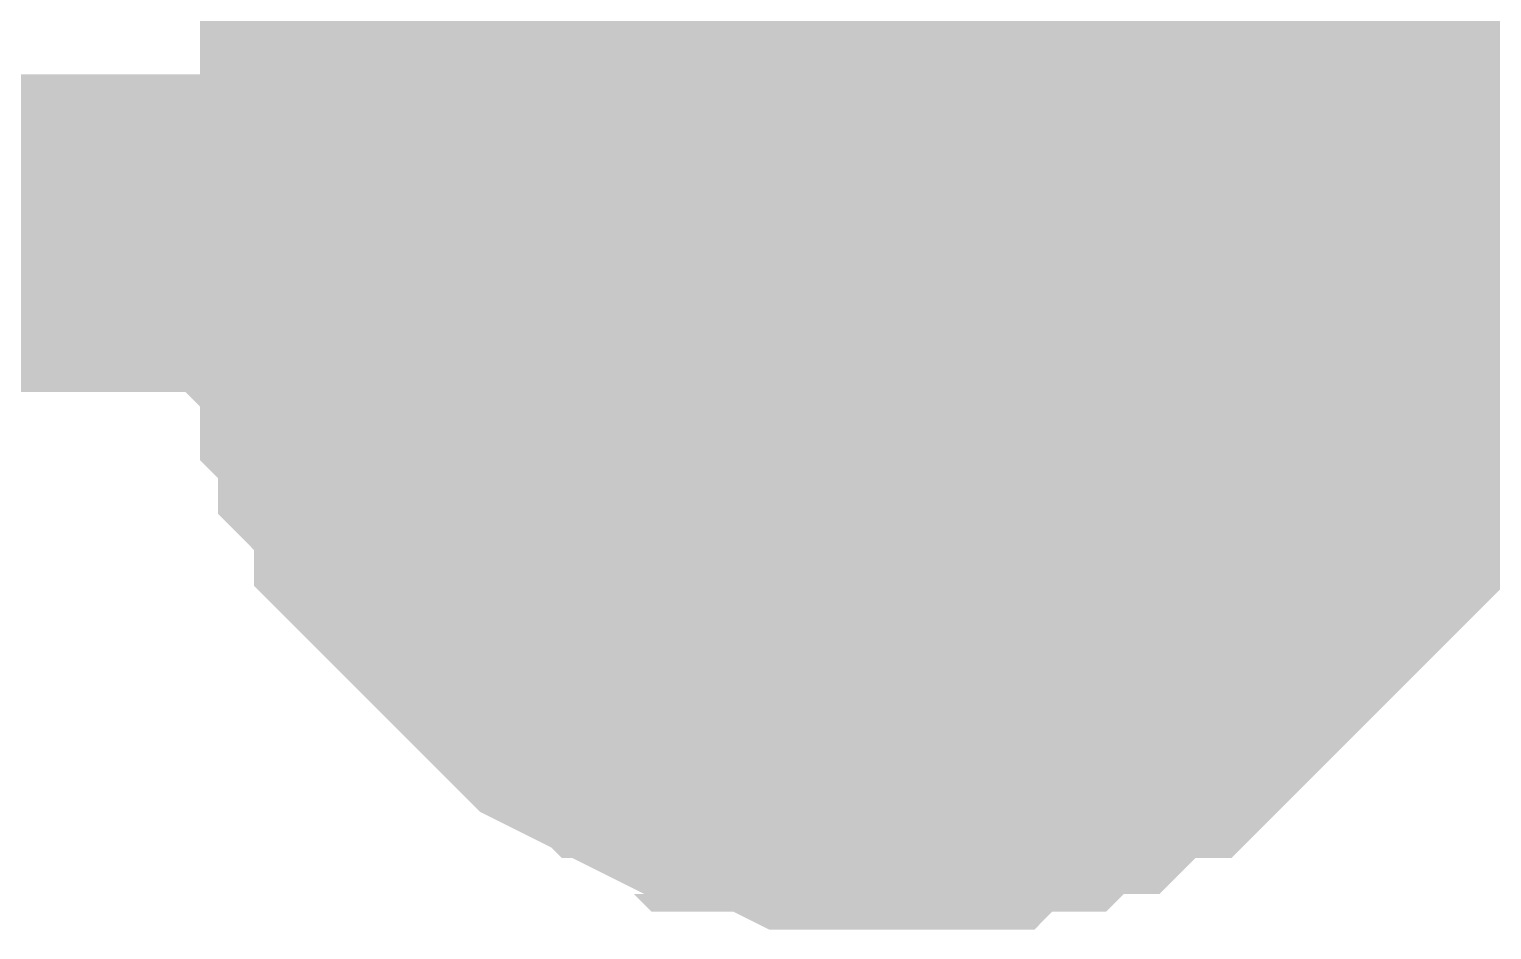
# Model space of a CAD drawing. Header units: inches. Extents: x 0 to 9.5, y -0.01 to 7.51.
# Drawn here: x 7.2678 to 7.3222, y 5.8741 to 5.9076 of the extents above; entities that cross this region are included whole.
import ezdxf

# ---------------------------------------------------------------- set-up
doc = ezdxf.new("R2010")
doc.units = ezdxf.units.IN
doc.header["$MEASUREMENT"] = 0
doc.layers.add('Sheet', color=255, linetype='Continuous')

msp = doc.modelspace()

# ---------------------------------------------------------------- linework, layer by layer
at = {"layer": 'Sheet'}
for points in [[(5.699867, 5.899991, 0.0118, 0.0118, 0), (7.299397, 5.899991, 0.0118, 0.0118, 0), (7.299397, 6.199618, 0.0118, 0.0118, 0), (7.299397, 6.299494, 0.0118, 0.0118, 0), (7.099706, 6.299494, 0.0118, 0.0118, 0)], [(8.299187, 5.999867, 0.0118, 0.0118, 0), (8.299187, 5.899991, 0.0118, 0.0118, 0), (7.899138, 5.899991, 0.0118, 0.0118, 0), (7.299397, 5.899991, 0.0118, 0.0118, 0)], [(7.279428, 5.899991, 0.0118, 0.0118, 0), (7.279428, 5.900657, 0.0118, 0.0118, 0), (7.279428, 5.901989, 0.0118, 0.0118, 0), (7.279428, 5.902654, 0.0118, 0.0118, 0), (7.280094, 5.903986, 0.0118, 0.0118, 0), (7.280094, 5.904652, 0.0118, 0.0118, 0), (7.280094, 5.905984, 0.0118, 0.0118, 0), (7.28076, 5.90665, 0.0118, 0.0118, 0), (7.28076, 5.907315, 0.0118, 0.0118, 0), (7.281425, 5.908647, 0.0118, 0.0118, 0), (7.282091, 5.909313, 0.0118, 0.0118, 0), (7.282091, 5.909979, 0.0118, 0.0118, 0), (7.282756, 5.91131, 0.0118, 0.0118, 0), (7.283422, 5.911976, 0.0118, 0.0118, 0), (7.284088, 5.912642, 0.0118, 0.0118, 0), (7.284753, 5.913308, 0.0118, 0.0118, 0), (7.285419, 5.913974, 0.0118, 0.0118, 0)], [(7.279428, 5.899991, 0.0118, 0.0118, 0), (7.279428, 5.900657, 0.0118, 0.0118, 0), (7.279428, 5.901989, 0.0118, 0.0118, 0), (7.279428, 5.902654, 0.0118, 0.0118, 0), (7.280094, 5.903986, 0.0118, 0.0118, 0), (7.280094, 5.904652, 0.0118, 0.0118, 0), (7.280094, 5.905984, 0.0118, 0.0118, 0), (7.28076, 5.90665, 0.0118, 0.0118, 0), (7.28076, 5.907315, 0.0118, 0.0118, 0), (7.281425, 5.908647, 0.0118, 0.0118, 0), (7.282091, 5.909313, 0.0118, 0.0118, 0), (7.282091, 5.909979, 0.0118, 0.0118, 0), (7.282756, 5.91131, 0.0118, 0.0118, 0), (7.283422, 5.911976, 0.0118, 0.0118, 0), (7.284088, 5.912642, 0.0118, 0.0118, 0), (7.284753, 5.913308, 0.0118, 0.0118, 0), (7.285419, 5.913974, 0.0118, 0.0118, 0)], [(7.279428, 5.899991, 0.0118, 0.0118, 0), (7.279428, 5.900657, 0.0118, 0.0118, 0), (7.279428, 5.901989, 0.0118, 0.0118, 0), (7.279428, 5.902654, 0.0118, 0.0118, 0), (7.280094, 5.903986, 0.0118, 0.0118, 0), (7.280094, 5.904652, 0.0118, 0.0118, 0), (7.280094, 5.905984, 0.0118, 0.0118, 0), (7.28076, 5.90665, 0.0118, 0.0118, 0), (7.28076, 5.907315, 0.0118, 0.0118, 0), (7.281425, 5.908647, 0.0118, 0.0118, 0), (7.282091, 5.909313, 0.0118, 0.0118, 0), (7.282091, 5.909979, 0.0118, 0.0118, 0), (7.282756, 5.91131, 0.0118, 0.0118, 0), (7.283422, 5.911976, 0.0118, 0.0118, 0), (7.284088, 5.912642, 0.0118, 0.0118, 0), (7.284753, 5.913308, 0.0118, 0.0118, 0), (7.285419, 5.913974, 0.0118, 0.0118, 0)], [(7.279428, 5.899991, 0.0118, 0.0118, 0), (7.279428, 5.900657, 0.0118, 0.0118, 0), (7.279428, 5.901989, 0.0118, 0.0118, 0), (7.279428, 5.902654, 0.0118, 0.0118, 0), (7.280094, 5.903986, 0.0118, 0.0118, 0), (7.280094, 5.904652, 0.0118, 0.0118, 0), (7.280094, 5.905984, 0.0118, 0.0118, 0), (7.28076, 5.90665, 0.0118, 0.0118, 0), (7.28076, 5.907315, 0.0118, 0.0118, 0), (7.281425, 5.908647, 0.0118, 0.0118, 0), (7.282091, 5.909313, 0.0118, 0.0118, 0), (7.282091, 5.909979, 0.0118, 0.0118, 0), (7.282756, 5.91131, 0.0118, 0.0118, 0), (7.283422, 5.911976, 0.0118, 0.0118, 0), (7.284088, 5.912642, 0.0118, 0.0118, 0), (7.284753, 5.913308, 0.0118, 0.0118, 0), (7.285419, 5.913974, 0.0118, 0.0118, 0)], [(7.313376, 5.913974, 0.0118, 0.0118, 0), (7.314041, 5.913308, 0.0118, 0.0118, 0), (7.314707, 5.912642, 0.0118, 0.0118, 0), (7.315373, 5.911976, 0.0118, 0.0118, 0), (7.316038, 5.91131, 0.0118, 0.0118, 0), (7.316704, 5.909979, 0.0118, 0.0118, 0), (7.316704, 5.909313, 0.0118, 0.0118, 0), (7.31737, 5.908647, 0.0118, 0.0118, 0), (7.318035, 5.907315, 0.0118, 0.0118, 0), (7.318035, 5.90665, 0.0118, 0.0118, 0), (7.318701, 5.905984, 0.0118, 0.0118, 0), (7.318701, 5.904652, 0.0118, 0.0118, 0), (7.318701, 5.903986, 0.0118, 0.0118, 0), (7.319367, 5.902654, 0.0118, 0.0118, 0), (7.319367, 5.901989, 0.0118, 0.0118, 0), (7.319367, 5.900657, 0.0118, 0.0118, 0), (7.319367, 5.899991, 0.0118, 0.0118, 0)], [(7.313376, 5.913974, 0.0118, 0.0118, 0), (7.314041, 5.913308, 0.0118, 0.0118, 0), (7.314707, 5.912642, 0.0118, 0.0118, 0), (7.315373, 5.911976, 0.0118, 0.0118, 0), (7.316038, 5.91131, 0.0118, 0.0118, 0), (7.316704, 5.909979, 0.0118, 0.0118, 0), (7.316704, 5.909313, 0.0118, 0.0118, 0), (7.31737, 5.908647, 0.0118, 0.0118, 0), (7.318035, 5.907315, 0.0118, 0.0118, 0), (7.318035, 5.90665, 0.0118, 0.0118, 0), (7.318701, 5.905984, 0.0118, 0.0118, 0), (7.318701, 5.904652, 0.0118, 0.0118, 0), (7.318701, 5.903986, 0.0118, 0.0118, 0), (7.319367, 5.902654, 0.0118, 0.0118, 0), (7.319367, 5.901989, 0.0118, 0.0118, 0), (7.319367, 5.900657, 0.0118, 0.0118, 0), (7.319367, 5.899991, 0.0118, 0.0118, 0)], [(7.313376, 5.913974, 0.0118, 0.0118, 0), (7.314041, 5.913308, 0.0118, 0.0118, 0), (7.314707, 5.912642, 0.0118, 0.0118, 0), (7.315373, 5.911976, 0.0118, 0.0118, 0), (7.316038, 5.91131, 0.0118, 0.0118, 0), (7.316704, 5.909979, 0.0118, 0.0118, 0), (7.316704, 5.909313, 0.0118, 0.0118, 0), (7.31737, 5.908647, 0.0118, 0.0118, 0), (7.318035, 5.907315, 0.0118, 0.0118, 0), (7.318035, 5.90665, 0.0118, 0.0118, 0), (7.318701, 5.905984, 0.0118, 0.0118, 0), (7.318701, 5.904652, 0.0118, 0.0118, 0), (7.318701, 5.903986, 0.0118, 0.0118, 0), (7.319367, 5.902654, 0.0118, 0.0118, 0), (7.319367, 5.901989, 0.0118, 0.0118, 0), (7.319367, 5.900657, 0.0118, 0.0118, 0), (7.319367, 5.899991, 0.0118, 0.0118, 0)], [(7.313376, 5.913974, 0.0118, 0.0118, 0), (7.314041, 5.913308, 0.0118, 0.0118, 0), (7.314707, 5.912642, 0.0118, 0.0118, 0), (7.315373, 5.911976, 0.0118, 0.0118, 0), (7.316038, 5.91131, 0.0118, 0.0118, 0), (7.316704, 5.909979, 0.0118, 0.0118, 0), (7.316704, 5.909313, 0.0118, 0.0118, 0), (7.31737, 5.908647, 0.0118, 0.0118, 0), (7.318035, 5.907315, 0.0118, 0.0118, 0), (7.318035, 5.90665, 0.0118, 0.0118, 0), (7.318701, 5.905984, 0.0118, 0.0118, 0), (7.318701, 5.904652, 0.0118, 0.0118, 0), (7.318701, 5.903986, 0.0118, 0.0118, 0), (7.319367, 5.902654, 0.0118, 0.0118, 0), (7.319367, 5.901989, 0.0118, 0.0118, 0), (7.319367, 5.900657, 0.0118, 0.0118, 0), (7.319367, 5.899991, 0.0118, 0.0118, 0)], [(7.279428, 5.899991, 0.0039, 0.0039, 0), (7.279428, 5.900657, 0.0039, 0.0039, 0), (7.279428, 5.901989, 0.0039, 0.0039, 0), (7.279428, 5.902654, 0.0039, 0.0039, 0), (7.280094, 5.903986, 0.0039, 0.0039, 0), (7.280094, 5.904652, 0.0039, 0.0039, 0), (7.280094, 5.905984, 0.0039, 0.0039, 0), (7.28076, 5.90665, 0.0039, 0.0039, 0), (7.28076, 5.907315, 0.0039, 0.0039, 0), (7.281425, 5.908647, 0.0039, 0.0039, 0), (7.282091, 5.909313, 0.0039, 0.0039, 0), (7.282091, 5.909979, 0.0039, 0.0039, 0)], [(7.279428, 5.899991, 0.0039, 0.0039, 0), (7.279428, 5.900657, 0.0039, 0.0039, 0), (7.279428, 5.901989, 0.0039, 0.0039, 0), (7.279428, 5.902654, 0.0039, 0.0039, 0), (7.280094, 5.903986, 0.0039, 0.0039, 0), (7.280094, 5.904652, 0.0039, 0.0039, 0), (7.280094, 5.905984, 0.0039, 0.0039, 0), (7.28076, 5.90665, 0.0039, 0.0039, 0), (7.28076, 5.907315, 0.0039, 0.0039, 0), (7.281425, 5.908647, 0.0039, 0.0039, 0), (7.282091, 5.909313, 0.0039, 0.0039, 0), (7.282091, 5.909979, 0.0039, 0.0039, 0)], [(7.279428, 5.899991, 0.0039, 0.0039, 0), (7.279428, 5.900657, 0.0039, 0.0039, 0), (7.279428, 5.901989, 0.0039, 0.0039, 0), (7.279428, 5.902654, 0.0039, 0.0039, 0), (7.280094, 5.903986, 0.0039, 0.0039, 0), (7.280094, 5.904652, 0.0039, 0.0039, 0), (7.280094, 5.905984, 0.0039, 0.0039, 0), (7.28076, 5.90665, 0.0039, 0.0039, 0), (7.28076, 5.907315, 0.0039, 0.0039, 0), (7.281425, 5.908647, 0.0039, 0.0039, 0), (7.282091, 5.909313, 0.0039, 0.0039, 0), (7.282091, 5.909979, 0.0039, 0.0039, 0)], [(7.279428, 5.899991, 0.0039, 0.0039, 0), (7.279428, 5.900657, 0.0039, 0.0039, 0), (7.279428, 5.901989, 0.0039, 0.0039, 0), (7.279428, 5.902654, 0.0039, 0.0039, 0), (7.280094, 5.903986, 0.0039, 0.0039, 0), (7.280094, 5.904652, 0.0039, 0.0039, 0), (7.280094, 5.905984, 0.0039, 0.0039, 0), (7.28076, 5.90665, 0.0039, 0.0039, 0), (7.28076, 5.907315, 0.0039, 0.0039, 0), (7.281425, 5.908647, 0.0039, 0.0039, 0), (7.282091, 5.909313, 0.0039, 0.0039, 0), (7.282091, 5.909979, 0.0039, 0.0039, 0)], [(7.316704, 5.909979, 0.0039, 0.0039, 0), (7.316704, 5.909313, 0.0039, 0.0039, 0), (7.31737, 5.908647, 0.0039, 0.0039, 0), (7.318035, 5.907315, 0.0039, 0.0039, 0), (7.318035, 5.90665, 0.0039, 0.0039, 0), (7.318701, 5.905984, 0.0039, 0.0039, 0), (7.318701, 5.904652, 0.0039, 0.0039, 0), (7.318701, 5.903986, 0.0039, 0.0039, 0), (7.319367, 5.902654, 0.0039, 0.0039, 0), (7.319367, 5.901989, 0.0039, 0.0039, 0), (7.319367, 5.900657, 0.0039, 0.0039, 0), (7.319367, 5.899991, 0.0039, 0.0039, 0)], [(7.316704, 5.909979, 0.0039, 0.0039, 0), (7.316704, 5.909313, 0.0039, 0.0039, 0), (7.31737, 5.908647, 0.0039, 0.0039, 0), (7.318035, 5.907315, 0.0039, 0.0039, 0), (7.318035, 5.90665, 0.0039, 0.0039, 0), (7.318701, 5.905984, 0.0039, 0.0039, 0), (7.318701, 5.904652, 0.0039, 0.0039, 0), (7.318701, 5.903986, 0.0039, 0.0039, 0), (7.319367, 5.902654, 0.0039, 0.0039, 0), (7.319367, 5.901989, 0.0039, 0.0039, 0), (7.319367, 5.900657, 0.0039, 0.0039, 0), (7.319367, 5.899991, 0.0039, 0.0039, 0)], [(7.316704, 5.909979, 0.0039, 0.0039, 0), (7.316704, 5.909313, 0.0039, 0.0039, 0), (7.31737, 5.908647, 0.0039, 0.0039, 0), (7.318035, 5.907315, 0.0039, 0.0039, 0), (7.318035, 5.90665, 0.0039, 0.0039, 0), (7.318701, 5.905984, 0.0039, 0.0039, 0), (7.318701, 5.904652, 0.0039, 0.0039, 0), (7.318701, 5.903986, 0.0039, 0.0039, 0), (7.319367, 5.902654, 0.0039, 0.0039, 0), (7.319367, 5.901989, 0.0039, 0.0039, 0), (7.319367, 5.900657, 0.0039, 0.0039, 0), (7.319367, 5.899991, 0.0039, 0.0039, 0)], [(7.316704, 5.909979, 0.0039, 0.0039, 0), (7.316704, 5.909313, 0.0039, 0.0039, 0), (7.31737, 5.908647, 0.0039, 0.0039, 0), (7.318035, 5.907315, 0.0039, 0.0039, 0), (7.318035, 5.90665, 0.0039, 0.0039, 0), (7.318701, 5.905984, 0.0039, 0.0039, 0), (7.318701, 5.904652, 0.0039, 0.0039, 0), (7.318701, 5.903986, 0.0039, 0.0039, 0), (7.319367, 5.902654, 0.0039, 0.0039, 0), (7.319367, 5.901989, 0.0039, 0.0039, 0), (7.319367, 5.900657, 0.0039, 0.0039, 0), (7.319367, 5.899991, 0.0039, 0.0039, 0)], [(7.299397, 5.880016, 0.0118, 0.0118, 0), (7.298732, 5.880016, 0.0118, 0.0118, 0), (7.297401, 5.880016, 0.0118, 0.0118, 0), (7.296735, 5.880016, 0.0118, 0.0118, 0), (7.295404, 5.880682, 0.0118, 0.0118, 0), (7.294738, 5.880682, 0.0118, 0.0118, 0), (7.293407, 5.880682, 0.0118, 0.0118, 0), (7.292741, 5.881348, 0.0118, 0.0118, 0), (7.292075, 5.881348, 0.0118, 0.0118, 0), (7.290744, 5.882013, 0.0118, 0.0118, 0), (7.290078, 5.882679, 0.0118, 0.0118, 0), (7.289413, 5.882679, 0.0118, 0.0118, 0), (7.288082, 5.883345, 0.0118, 0.0118, 0), (7.287416, 5.884011, 0.0118, 0.0118, 0), (7.28675, 5.884677, 0.0118, 0.0118, 0), (7.286085, 5.885343, 0.0118, 0.0118, 0), (7.285419, 5.886009, 0.0118, 0.0118, 0), (7.284753, 5.886674, 0.0118, 0.0118, 0), (7.284088, 5.88734, 0.0118, 0.0118, 0), (7.283422, 5.888006, 0.0118, 0.0118, 0), (7.282756, 5.888672, 0.0118, 0.0118, 0), (7.282091, 5.889338, 0.0118, 0.0118, 0), (7.282091, 5.890669, 0.0118, 0.0118, 0), (7.281425, 5.891335, 0.0118, 0.0118, 0), (7.28076, 5.892001, 0.0118, 0.0118, 0), (7.28076, 5.893333, 0.0118, 0.0118, 0), (7.280094, 5.893999, 0.0118, 0.0118, 0), (7.280094, 5.894664, 0.0118, 0.0118, 0), (7.280094, 5.895996, 0.0118, 0.0118, 0), (7.279428, 5.896662, 0.0118, 0.0118, 0), (7.279428, 5.897994, 0.0118, 0.0118, 0), (7.279428, 5.898659, 0.0118, 0.0118, 0), (7.279428, 5.899991, 0.0118, 0.0118, 0)], [(7.279428, 5.899991, 0.0118, 0.0118, 0), (7.279428, 5.899991, 0.0118, 0.0118, 0)], [(7.299397, 5.880016, 0.0118, 0.0118, 0), (7.298732, 5.880016, 0.0118, 0.0118, 0), (7.297401, 5.880016, 0.0118, 0.0118, 0), (7.296735, 5.880016, 0.0118, 0.0118, 0), (7.295404, 5.880682, 0.0118, 0.0118, 0), (7.294738, 5.880682, 0.0118, 0.0118, 0), (7.293407, 5.880682, 0.0118, 0.0118, 0), (7.292741, 5.881348, 0.0118, 0.0118, 0), (7.292075, 5.881348, 0.0118, 0.0118, 0), (7.290744, 5.882013, 0.0118, 0.0118, 0), (7.290078, 5.882679, 0.0118, 0.0118, 0), (7.289413, 5.882679, 0.0118, 0.0118, 0), (7.288082, 5.883345, 0.0118, 0.0118, 0), (7.287416, 5.884011, 0.0118, 0.0118, 0), (7.28675, 5.884677, 0.0118, 0.0118, 0), (7.286085, 5.885343, 0.0118, 0.0118, 0), (7.285419, 5.886009, 0.0118, 0.0118, 0), (7.284753, 5.886674, 0.0118, 0.0118, 0), (7.284088, 5.88734, 0.0118, 0.0118, 0), (7.283422, 5.888006, 0.0118, 0.0118, 0), (7.282756, 5.888672, 0.0118, 0.0118, 0), (7.282091, 5.889338, 0.0118, 0.0118, 0), (7.282091, 5.890669, 0.0118, 0.0118, 0), (7.281425, 5.891335, 0.0118, 0.0118, 0), (7.28076, 5.892001, 0.0118, 0.0118, 0), (7.28076, 5.893333, 0.0118, 0.0118, 0), (7.280094, 5.893999, 0.0118, 0.0118, 0), (7.280094, 5.894664, 0.0118, 0.0118, 0), (7.280094, 5.895996, 0.0118, 0.0118, 0), (7.279428, 5.896662, 0.0118, 0.0118, 0), (7.279428, 5.897994, 0.0118, 0.0118, 0), (7.279428, 5.898659, 0.0118, 0.0118, 0), (7.279428, 5.899991, 0.0118, 0.0118, 0)], [(7.279428, 5.899991, 0.0118, 0.0118, 0), (7.279428, 5.899991, 0.0118, 0.0118, 0)], [(7.299397, 5.880016, 0.0118, 0.0118, 0), (7.298732, 5.880016, 0.0118, 0.0118, 0), (7.297401, 5.880016, 0.0118, 0.0118, 0), (7.296735, 5.880016, 0.0118, 0.0118, 0), (7.295404, 5.880682, 0.0118, 0.0118, 0), (7.294738, 5.880682, 0.0118, 0.0118, 0), (7.293407, 5.880682, 0.0118, 0.0118, 0), (7.292741, 5.881348, 0.0118, 0.0118, 0), (7.292075, 5.881348, 0.0118, 0.0118, 0), (7.290744, 5.882013, 0.0118, 0.0118, 0), (7.290078, 5.882679, 0.0118, 0.0118, 0), (7.289413, 5.882679, 0.0118, 0.0118, 0), (7.288082, 5.883345, 0.0118, 0.0118, 0), (7.287416, 5.884011, 0.0118, 0.0118, 0), (7.28675, 5.884677, 0.0118, 0.0118, 0), (7.286085, 5.885343, 0.0118, 0.0118, 0), (7.285419, 5.886009, 0.0118, 0.0118, 0), (7.284753, 5.886674, 0.0118, 0.0118, 0), (7.284088, 5.88734, 0.0118, 0.0118, 0), (7.283422, 5.888006, 0.0118, 0.0118, 0), (7.282756, 5.888672, 0.0118, 0.0118, 0), (7.282091, 5.889338, 0.0118, 0.0118, 0), (7.282091, 5.890669, 0.0118, 0.0118, 0), (7.281425, 5.891335, 0.0118, 0.0118, 0), (7.28076, 5.892001, 0.0118, 0.0118, 0), (7.28076, 5.893333, 0.0118, 0.0118, 0), (7.280094, 5.893999, 0.0118, 0.0118, 0), (7.280094, 5.894664, 0.0118, 0.0118, 0), (7.280094, 5.895996, 0.0118, 0.0118, 0), (7.279428, 5.896662, 0.0118, 0.0118, 0), (7.279428, 5.897994, 0.0118, 0.0118, 0), (7.279428, 5.898659, 0.0118, 0.0118, 0), (7.279428, 5.899991, 0.0118, 0.0118, 0)], [(7.279428, 5.899991, 0.0118, 0.0118, 0), (7.279428, 5.899991, 0.0118, 0.0118, 0)], [(7.299397, 5.880016, 0.0118, 0.0118, 0), (7.298732, 5.880016, 0.0118, 0.0118, 0), (7.297401, 5.880016, 0.0118, 0.0118, 0), (7.296735, 5.880016, 0.0118, 0.0118, 0), (7.295404, 5.880682, 0.0118, 0.0118, 0), (7.294738, 5.880682, 0.0118, 0.0118, 0), (7.293407, 5.880682, 0.0118, 0.0118, 0), (7.292741, 5.881348, 0.0118, 0.0118, 0), (7.292075, 5.881348, 0.0118, 0.0118, 0), (7.290744, 5.882013, 0.0118, 0.0118, 0), (7.290078, 5.882679, 0.0118, 0.0118, 0), (7.289413, 5.882679, 0.0118, 0.0118, 0), (7.288082, 5.883345, 0.0118, 0.0118, 0), (7.287416, 5.884011, 0.0118, 0.0118, 0), (7.28675, 5.884677, 0.0118, 0.0118, 0), (7.286085, 5.885343, 0.0118, 0.0118, 0), (7.285419, 5.886009, 0.0118, 0.0118, 0), (7.284753, 5.886674, 0.0118, 0.0118, 0), (7.284088, 5.88734, 0.0118, 0.0118, 0), (7.283422, 5.888006, 0.0118, 0.0118, 0), (7.282756, 5.888672, 0.0118, 0.0118, 0), (7.282091, 5.889338, 0.0118, 0.0118, 0), (7.282091, 5.890669, 0.0118, 0.0118, 0), (7.281425, 5.891335, 0.0118, 0.0118, 0), (7.28076, 5.892001, 0.0118, 0.0118, 0), (7.28076, 5.893333, 0.0118, 0.0118, 0), (7.280094, 5.893999, 0.0118, 0.0118, 0), (7.280094, 5.894664, 0.0118, 0.0118, 0), (7.280094, 5.895996, 0.0118, 0.0118, 0), (7.279428, 5.896662, 0.0118, 0.0118, 0), (7.279428, 5.897994, 0.0118, 0.0118, 0), (7.279428, 5.898659, 0.0118, 0.0118, 0), (7.279428, 5.899991, 0.0118, 0.0118, 0)], [(7.279428, 5.899991, 0.0118, 0.0118, 0), (7.279428, 5.899991, 0.0118, 0.0118, 0)], [(7.319367, 5.899991, 0.0118, 0.0118, 0), (7.319367, 5.898659, 0.0118, 0.0118, 0), (7.319367, 5.897994, 0.0118, 0.0118, 0), (7.319367, 5.896662, 0.0118, 0.0118, 0), (7.318701, 5.895996, 0.0118, 0.0118, 0), (7.318701, 5.894664, 0.0118, 0.0118, 0), (7.318701, 5.893999, 0.0118, 0.0118, 0), (7.318035, 5.893333, 0.0118, 0.0118, 0), (7.318035, 5.892001, 0.0118, 0.0118, 0), (7.31737, 5.891335, 0.0118, 0.0118, 0), (7.316704, 5.890669, 0.0118, 0.0118, 0), (7.316704, 5.889338, 0.0118, 0.0118, 0), (7.316038, 5.888672, 0.0118, 0.0118, 0), (7.315373, 5.888006, 0.0118, 0.0118, 0), (7.314707, 5.88734, 0.0118, 0.0118, 0), (7.314041, 5.886674, 0.0118, 0.0118, 0), (7.313376, 5.886009, 0.0118, 0.0118, 0), (7.31271, 5.885343, 0.0118, 0.0118, 0), (7.312045, 5.884677, 0.0118, 0.0118, 0), (7.311379, 5.884011, 0.0118, 0.0118, 0), (7.310713, 5.883345, 0.0118, 0.0118, 0), (7.310048, 5.882679, 0.0118, 0.0118, 0), (7.308716, 5.882679, 0.0118, 0.0118, 0), (7.308051, 5.882013, 0.0118, 0.0118, 0), (7.307385, 5.881348, 0.0118, 0.0118, 0), (7.306054, 5.881348, 0.0118, 0.0118, 0), (7.305388, 5.880682, 0.0118, 0.0118, 0), (7.304723, 5.880682, 0.0118, 0.0118, 0), (7.303391, 5.880682, 0.0118, 0.0118, 0), (7.302726, 5.880016, 0.0118, 0.0118, 0), (7.301394, 5.880016, 0.0118, 0.0118, 0), (7.300729, 5.880016, 0.0118, 0.0118, 0), (7.299397, 5.880016, 0.0118, 0.0118, 0)], [(7.319367, 5.899991, 0.0118, 0.0118, 0), (7.319367, 5.898659, 0.0118, 0.0118, 0), (7.319367, 5.897994, 0.0118, 0.0118, 0), (7.319367, 5.896662, 0.0118, 0.0118, 0), (7.318701, 5.895996, 0.0118, 0.0118, 0), (7.318701, 5.894664, 0.0118, 0.0118, 0), (7.318701, 5.893999, 0.0118, 0.0118, 0), (7.318035, 5.893333, 0.0118, 0.0118, 0), (7.318035, 5.892001, 0.0118, 0.0118, 0), (7.31737, 5.891335, 0.0118, 0.0118, 0), (7.316704, 5.890669, 0.0118, 0.0118, 0), (7.316704, 5.889338, 0.0118, 0.0118, 0), (7.316038, 5.888672, 0.0118, 0.0118, 0), (7.315373, 5.888006, 0.0118, 0.0118, 0), (7.314707, 5.88734, 0.0118, 0.0118, 0), (7.314041, 5.886674, 0.0118, 0.0118, 0), (7.313376, 5.886009, 0.0118, 0.0118, 0), (7.31271, 5.885343, 0.0118, 0.0118, 0), (7.312045, 5.884677, 0.0118, 0.0118, 0), (7.311379, 5.884011, 0.0118, 0.0118, 0), (7.310713, 5.883345, 0.0118, 0.0118, 0), (7.310048, 5.882679, 0.0118, 0.0118, 0), (7.308716, 5.882679, 0.0118, 0.0118, 0), (7.308051, 5.882013, 0.0118, 0.0118, 0), (7.307385, 5.881348, 0.0118, 0.0118, 0), (7.306054, 5.881348, 0.0118, 0.0118, 0), (7.305388, 5.880682, 0.0118, 0.0118, 0), (7.304723, 5.880682, 0.0118, 0.0118, 0), (7.303391, 5.880682, 0.0118, 0.0118, 0), (7.302726, 5.880016, 0.0118, 0.0118, 0), (7.301394, 5.880016, 0.0118, 0.0118, 0), (7.300729, 5.880016, 0.0118, 0.0118, 0), (7.299397, 5.880016, 0.0118, 0.0118, 0)], [(7.319367, 5.899991, 0.0118, 0.0118, 0), (7.319367, 5.898659, 0.0118, 0.0118, 0), (7.319367, 5.897994, 0.0118, 0.0118, 0), (7.319367, 5.896662, 0.0118, 0.0118, 0), (7.318701, 5.895996, 0.0118, 0.0118, 0), (7.318701, 5.894664, 0.0118, 0.0118, 0), (7.318701, 5.893999, 0.0118, 0.0118, 0), (7.318035, 5.893333, 0.0118, 0.0118, 0), (7.318035, 5.892001, 0.0118, 0.0118, 0), (7.31737, 5.891335, 0.0118, 0.0118, 0), (7.316704, 5.890669, 0.0118, 0.0118, 0), (7.316704, 5.889338, 0.0118, 0.0118, 0), (7.316038, 5.888672, 0.0118, 0.0118, 0), (7.315373, 5.888006, 0.0118, 0.0118, 0), (7.314707, 5.88734, 0.0118, 0.0118, 0), (7.314041, 5.886674, 0.0118, 0.0118, 0), (7.313376, 5.886009, 0.0118, 0.0118, 0), (7.31271, 5.885343, 0.0118, 0.0118, 0), (7.312045, 5.884677, 0.0118, 0.0118, 0), (7.311379, 5.884011, 0.0118, 0.0118, 0), (7.310713, 5.883345, 0.0118, 0.0118, 0), (7.310048, 5.882679, 0.0118, 0.0118, 0), (7.308716, 5.882679, 0.0118, 0.0118, 0), (7.308051, 5.882013, 0.0118, 0.0118, 0), (7.307385, 5.881348, 0.0118, 0.0118, 0), (7.306054, 5.881348, 0.0118, 0.0118, 0), (7.305388, 5.880682, 0.0118, 0.0118, 0), (7.304723, 5.880682, 0.0118, 0.0118, 0), (7.303391, 5.880682, 0.0118, 0.0118, 0), (7.302726, 5.880016, 0.0118, 0.0118, 0), (7.301394, 5.880016, 0.0118, 0.0118, 0), (7.300729, 5.880016, 0.0118, 0.0118, 0), (7.299397, 5.880016, 0.0118, 0.0118, 0)], [(7.319367, 5.899991, 0.0118, 0.0118, 0), (7.319367, 5.898659, 0.0118, 0.0118, 0), (7.319367, 5.897994, 0.0118, 0.0118, 0), (7.319367, 5.896662, 0.0118, 0.0118, 0), (7.318701, 5.895996, 0.0118, 0.0118, 0), (7.318701, 5.894664, 0.0118, 0.0118, 0), (7.318701, 5.893999, 0.0118, 0.0118, 0), (7.318035, 5.893333, 0.0118, 0.0118, 0), (7.318035, 5.892001, 0.0118, 0.0118, 0), (7.31737, 5.891335, 0.0118, 0.0118, 0), (7.316704, 5.890669, 0.0118, 0.0118, 0), (7.316704, 5.889338, 0.0118, 0.0118, 0), (7.316038, 5.888672, 0.0118, 0.0118, 0), (7.315373, 5.888006, 0.0118, 0.0118, 0), (7.314707, 5.88734, 0.0118, 0.0118, 0), (7.314041, 5.886674, 0.0118, 0.0118, 0), (7.313376, 5.886009, 0.0118, 0.0118, 0), (7.31271, 5.885343, 0.0118, 0.0118, 0), (7.312045, 5.884677, 0.0118, 0.0118, 0), (7.311379, 5.884011, 0.0118, 0.0118, 0), (7.310713, 5.883345, 0.0118, 0.0118, 0), (7.310048, 5.882679, 0.0118, 0.0118, 0), (7.308716, 5.882679, 0.0118, 0.0118, 0), (7.308051, 5.882013, 0.0118, 0.0118, 0), (7.307385, 5.881348, 0.0118, 0.0118, 0), (7.306054, 5.881348, 0.0118, 0.0118, 0), (7.305388, 5.880682, 0.0118, 0.0118, 0), (7.304723, 5.880682, 0.0118, 0.0118, 0), (7.303391, 5.880682, 0.0118, 0.0118, 0), (7.302726, 5.880016, 0.0118, 0.0118, 0), (7.301394, 5.880016, 0.0118, 0.0118, 0), (7.300729, 5.880016, 0.0118, 0.0118, 0), (7.299397, 5.880016, 0.0118, 0.0118, 0)], [(7.319367, 5.899991, 0.0118, 0.0118, 0), (7.319367, 5.899991, 0.0118, 0.0118, 0), (7.319367, 5.899991, 0.0118, 0.0118, 0), (7.319367, 5.899991, 0.0118, 0.0118, 0), (7.319367, 5.899991, 0.0118, 0.0118, 0), (7.319367, 5.899991, 0.0118, 0.0118, 0), (7.319367, 5.899991, 0.0118, 0.0118, 0), (7.319367, 5.899991, 0.0118, 0.0118, 0), (7.319367, 5.899991, 0.0118, 0.0118, 0), (7.319367, 5.899991, 0.0118, 0.0118, 0), (7.319367, 5.899991, 0.0118, 0.0118, 0), (7.319367, 5.899991, 0.0118, 0.0118, 0), (7.319367, 5.899991, 0.0118, 0.0118, 0), (7.319367, 5.899991, 0.0118, 0.0118, 0), (7.319367, 5.899991, 0.0118, 0.0118, 0), (7.319367, 5.899991, 0.0118, 0.0118, 0), (7.319367, 5.899991, 0.0118, 0.0118, 0), (7.319367, 5.899991, 0.0118, 0.0118, 0), (7.319367, 5.899991, 0.0118, 0.0118, 0), (7.319367, 5.899991, 0.0118, 0.0118, 0), (7.319367, 5.899991, 0.0118, 0.0118, 0), (7.319367, 5.899991, 0.0118, 0.0118, 0), (7.319367, 5.899991, 0.0118, 0.0118, 0), (7.319367, 5.899991, 0.0118, 0.0118, 0), (7.319367, 5.899991, 0.0118, 0.0118, 0), (7.319367, 5.899991, 0.0118, 0.0118, 0), (7.319367, 5.899991, 0.0118, 0.0118, 0), (7.319367, 5.899991, 0.0118, 0.0118, 0), (7.319367, 5.899991, 0.0118, 0.0118, 0), (7.319367, 5.899991, 0.0118, 0.0118, 0), (7.319367, 5.899991, 0.0118, 0.0118, 0), (7.319367, 5.899991, 0.0118, 0.0118, 0), (7.319367, 5.899991, 0.0118, 0.0118, 0)], [(7.319367, 5.899991, 0.0118, 0.0118, 0), (7.319367, 5.899991, 0.0118, 0.0118, 0)], [(7.319367, 5.899991, 0.0118, 0.0118, 0), (7.319367, 5.899991, 0.0118, 0.0118, 0), (7.319367, 5.899991, 0.0118, 0.0118, 0), (7.319367, 5.899991, 0.0118, 0.0118, 0), (7.319367, 5.899991, 0.0118, 0.0118, 0), (7.319367, 5.899991, 0.0118, 0.0118, 0), (7.319367, 5.899991, 0.0118, 0.0118, 0), (7.319367, 5.899991, 0.0118, 0.0118, 0), (7.319367, 5.899991, 0.0118, 0.0118, 0), (7.319367, 5.899991, 0.0118, 0.0118, 0), (7.319367, 5.899991, 0.0118, 0.0118, 0), (7.319367, 5.899991, 0.0118, 0.0118, 0), (7.319367, 5.899991, 0.0118, 0.0118, 0), (7.319367, 5.899991, 0.0118, 0.0118, 0), (7.319367, 5.899991, 0.0118, 0.0118, 0), (7.319367, 5.899991, 0.0118, 0.0118, 0), (7.319367, 5.899991, 0.0118, 0.0118, 0), (7.319367, 5.899991, 0.0118, 0.0118, 0), (7.319367, 5.899991, 0.0118, 0.0118, 0), (7.319367, 5.899991, 0.0118, 0.0118, 0), (7.319367, 5.899991, 0.0118, 0.0118, 0), (7.319367, 5.899991, 0.0118, 0.0118, 0), (7.319367, 5.899991, 0.0118, 0.0118, 0), (7.319367, 5.899991, 0.0118, 0.0118, 0), (7.319367, 5.899991, 0.0118, 0.0118, 0), (7.319367, 5.899991, 0.0118, 0.0118, 0), (7.319367, 5.899991, 0.0118, 0.0118, 0), (7.319367, 5.899991, 0.0118, 0.0118, 0), (7.319367, 5.899991, 0.0118, 0.0118, 0), (7.319367, 5.899991, 0.0118, 0.0118, 0), (7.319367, 5.899991, 0.0118, 0.0118, 0), (7.319367, 5.899991, 0.0118, 0.0118, 0), (7.319367, 5.899991, 0.0118, 0.0118, 0)], [(7.319367, 5.899991, 0.0118, 0.0118, 0), (7.319367, 5.899991, 0.0118, 0.0118, 0)], [(7.319367, 5.899991, 0.0118, 0.0118, 0), (7.319367, 5.899991, 0.0118, 0.0118, 0), (7.319367, 5.899991, 0.0118, 0.0118, 0), (7.319367, 5.899991, 0.0118, 0.0118, 0), (7.319367, 5.899991, 0.0118, 0.0118, 0), (7.319367, 5.899991, 0.0118, 0.0118, 0), (7.319367, 5.899991, 0.0118, 0.0118, 0), (7.319367, 5.899991, 0.0118, 0.0118, 0), (7.319367, 5.899991, 0.0118, 0.0118, 0), (7.319367, 5.899991, 0.0118, 0.0118, 0), (7.319367, 5.899991, 0.0118, 0.0118, 0), (7.319367, 5.899991, 0.0118, 0.0118, 0), (7.319367, 5.899991, 0.0118, 0.0118, 0), (7.319367, 5.899991, 0.0118, 0.0118, 0), (7.319367, 5.899991, 0.0118, 0.0118, 0), (7.319367, 5.899991, 0.0118, 0.0118, 0), (7.319367, 5.899991, 0.0118, 0.0118, 0), (7.319367, 5.899991, 0.0118, 0.0118, 0), (7.319367, 5.899991, 0.0118, 0.0118, 0), (7.319367, 5.899991, 0.0118, 0.0118, 0), (7.319367, 5.899991, 0.0118, 0.0118, 0), (7.319367, 5.899991, 0.0118, 0.0118, 0), (7.319367, 5.899991, 0.0118, 0.0118, 0), (7.319367, 5.899991, 0.0118, 0.0118, 0), (7.319367, 5.899991, 0.0118, 0.0118, 0), (7.319367, 5.899991, 0.0118, 0.0118, 0), (7.319367, 5.899991, 0.0118, 0.0118, 0), (7.319367, 5.899991, 0.0118, 0.0118, 0), (7.319367, 5.899991, 0.0118, 0.0118, 0), (7.319367, 5.899991, 0.0118, 0.0118, 0), (7.319367, 5.899991, 0.0118, 0.0118, 0), (7.319367, 5.899991, 0.0118, 0.0118, 0), (7.319367, 5.899991, 0.0118, 0.0118, 0)], [(7.319367, 5.899991, 0.0118, 0.0118, 0), (7.319367, 5.899991, 0.0118, 0.0118, 0)], [(7.319367, 5.899991, 0.0118, 0.0118, 0), (7.319367, 5.899991, 0.0118, 0.0118, 0), (7.319367, 5.899991, 0.0118, 0.0118, 0), (7.319367, 5.899991, 0.0118, 0.0118, 0), (7.319367, 5.899991, 0.0118, 0.0118, 0), (7.319367, 5.899991, 0.0118, 0.0118, 0), (7.319367, 5.899991, 0.0118, 0.0118, 0), (7.319367, 5.899991, 0.0118, 0.0118, 0), (7.319367, 5.899991, 0.0118, 0.0118, 0), (7.319367, 5.899991, 0.0118, 0.0118, 0), (7.319367, 5.899991, 0.0118, 0.0118, 0), (7.319367, 5.899991, 0.0118, 0.0118, 0), (7.319367, 5.899991, 0.0118, 0.0118, 0), (7.319367, 5.899991, 0.0118, 0.0118, 0), (7.319367, 5.899991, 0.0118, 0.0118, 0), (7.319367, 5.899991, 0.0118, 0.0118, 0), (7.319367, 5.899991, 0.0118, 0.0118, 0), (7.319367, 5.899991, 0.0118, 0.0118, 0), (7.319367, 5.899991, 0.0118, 0.0118, 0), (7.319367, 5.899991, 0.0118, 0.0118, 0), (7.319367, 5.899991, 0.0118, 0.0118, 0), (7.319367, 5.899991, 0.0118, 0.0118, 0), (7.319367, 5.899991, 0.0118, 0.0118, 0), (7.319367, 5.899991, 0.0118, 0.0118, 0), (7.319367, 5.899991, 0.0118, 0.0118, 0), (7.319367, 5.899991, 0.0118, 0.0118, 0), (7.319367, 5.899991, 0.0118, 0.0118, 0), (7.319367, 5.899991, 0.0118, 0.0118, 0), (7.319367, 5.899991, 0.0118, 0.0118, 0), (7.319367, 5.899991, 0.0118, 0.0118, 0), (7.319367, 5.899991, 0.0118, 0.0118, 0), (7.319367, 5.899991, 0.0118, 0.0118, 0), (7.319367, 5.899991, 0.0118, 0.0118, 0)], [(7.319367, 5.899991, 0.0118, 0.0118, 0), (7.319367, 5.899991, 0.0118, 0.0118, 0)], [(7.299397, 5.880016, 0.0039, 0.0039, 0), (7.298732, 5.880016, 0.0039, 0.0039, 0), (7.297401, 5.880016, 0.0039, 0.0039, 0), (7.296735, 5.880016, 0.0039, 0.0039, 0), (7.295404, 5.880682, 0.0039, 0.0039, 0), (7.294738, 5.880682, 0.0039, 0.0039, 0), (7.293407, 5.880682, 0.0039, 0.0039, 0), (7.292741, 5.881348, 0.0039, 0.0039, 0), (7.292075, 5.881348, 0.0039, 0.0039, 0), (7.290744, 5.882013, 0.0039, 0.0039, 0), (7.290078, 5.882679, 0.0039, 0.0039, 0), (7.289413, 5.882679, 0.0039, 0.0039, 0), (7.288082, 5.883345, 0.0039, 0.0039, 0), (7.287416, 5.884011, 0.0039, 0.0039, 0), (7.28675, 5.884677, 0.0039, 0.0039, 0), (7.286085, 5.885343, 0.0039, 0.0039, 0), (7.285419, 5.886009, 0.0039, 0.0039, 0), (7.284753, 5.886674, 0.0039, 0.0039, 0), (7.284088, 5.88734, 0.0039, 0.0039, 0), (7.283422, 5.888006, 0.0039, 0.0039, 0), (7.282756, 5.888672, 0.0039, 0.0039, 0), (7.282091, 5.889338, 0.0039, 0.0039, 0), (7.282091, 5.890669, 0.0039, 0.0039, 0), (7.281425, 5.891335, 0.0039, 0.0039, 0), (7.28076, 5.892001, 0.0039, 0.0039, 0), (7.28076, 5.893333, 0.0039, 0.0039, 0), (7.280094, 5.893999, 0.0039, 0.0039, 0), (7.280094, 5.894664, 0.0039, 0.0039, 0), (7.280094, 5.895996, 0.0039, 0.0039, 0), (7.279428, 5.896662, 0.0039, 0.0039, 0), (7.279428, 5.897994, 0.0039, 0.0039, 0), (7.279428, 5.898659, 0.0039, 0.0039, 0), (7.279428, 5.899991, 0.0039, 0.0039, 0)], [(7.279428, 5.899991, 0.0039, 0.0039, 0), (7.279428, 5.899991, 0.0039, 0.0039, 0)], [(7.299397, 5.880016, 0.0039, 0.0039, 0), (7.298732, 5.880016, 0.0039, 0.0039, 0), (7.297401, 5.880016, 0.0039, 0.0039, 0), (7.296735, 5.880016, 0.0039, 0.0039, 0), (7.295404, 5.880682, 0.0039, 0.0039, 0), (7.294738, 5.880682, 0.0039, 0.0039, 0), (7.293407, 5.880682, 0.0039, 0.0039, 0), (7.292741, 5.881348, 0.0039, 0.0039, 0), (7.292075, 5.881348, 0.0039, 0.0039, 0), (7.290744, 5.882013, 0.0039, 0.0039, 0), (7.290078, 5.882679, 0.0039, 0.0039, 0), (7.289413, 5.882679, 0.0039, 0.0039, 0), (7.288082, 5.883345, 0.0039, 0.0039, 0), (7.287416, 5.884011, 0.0039, 0.0039, 0), (7.28675, 5.884677, 0.0039, 0.0039, 0), (7.286085, 5.885343, 0.0039, 0.0039, 0), (7.285419, 5.886009, 0.0039, 0.0039, 0), (7.284753, 5.886674, 0.0039, 0.0039, 0), (7.284088, 5.88734, 0.0039, 0.0039, 0), (7.283422, 5.888006, 0.0039, 0.0039, 0), (7.282756, 5.888672, 0.0039, 0.0039, 0), (7.282091, 5.889338, 0.0039, 0.0039, 0), (7.282091, 5.890669, 0.0039, 0.0039, 0), (7.281425, 5.891335, 0.0039, 0.0039, 0), (7.28076, 5.892001, 0.0039, 0.0039, 0), (7.28076, 5.893333, 0.0039, 0.0039, 0), (7.280094, 5.893999, 0.0039, 0.0039, 0), (7.280094, 5.894664, 0.0039, 0.0039, 0), (7.280094, 5.895996, 0.0039, 0.0039, 0), (7.279428, 5.896662, 0.0039, 0.0039, 0), (7.279428, 5.897994, 0.0039, 0.0039, 0), (7.279428, 5.898659, 0.0039, 0.0039, 0), (7.279428, 5.899991, 0.0039, 0.0039, 0)], [(7.279428, 5.899991, 0.0039, 0.0039, 0), (7.279428, 5.899991, 0.0039, 0.0039, 0)], [(7.299397, 5.880016, 0.0039, 0.0039, 0), (7.298732, 5.880016, 0.0039, 0.0039, 0), (7.297401, 5.880016, 0.0039, 0.0039, 0), (7.296735, 5.880016, 0.0039, 0.0039, 0), (7.295404, 5.880682, 0.0039, 0.0039, 0), (7.294738, 5.880682, 0.0039, 0.0039, 0), (7.293407, 5.880682, 0.0039, 0.0039, 0), (7.292741, 5.881348, 0.0039, 0.0039, 0), (7.292075, 5.881348, 0.0039, 0.0039, 0), (7.290744, 5.882013, 0.0039, 0.0039, 0), (7.290078, 5.882679, 0.0039, 0.0039, 0), (7.289413, 5.882679, 0.0039, 0.0039, 0), (7.288082, 5.883345, 0.0039, 0.0039, 0), (7.287416, 5.884011, 0.0039, 0.0039, 0), (7.28675, 5.884677, 0.0039, 0.0039, 0), (7.286085, 5.885343, 0.0039, 0.0039, 0), (7.285419, 5.886009, 0.0039, 0.0039, 0), (7.284753, 5.886674, 0.0039, 0.0039, 0), (7.284088, 5.88734, 0.0039, 0.0039, 0), (7.283422, 5.888006, 0.0039, 0.0039, 0), (7.282756, 5.888672, 0.0039, 0.0039, 0), (7.282091, 5.889338, 0.0039, 0.0039, 0), (7.282091, 5.890669, 0.0039, 0.0039, 0), (7.281425, 5.891335, 0.0039, 0.0039, 0), (7.28076, 5.892001, 0.0039, 0.0039, 0), (7.28076, 5.893333, 0.0039, 0.0039, 0), (7.280094, 5.893999, 0.0039, 0.0039, 0), (7.280094, 5.894664, 0.0039, 0.0039, 0), (7.280094, 5.895996, 0.0039, 0.0039, 0), (7.279428, 5.896662, 0.0039, 0.0039, 0), (7.279428, 5.897994, 0.0039, 0.0039, 0), (7.279428, 5.898659, 0.0039, 0.0039, 0), (7.279428, 5.899991, 0.0039, 0.0039, 0)], [(7.279428, 5.899991, 0.0039, 0.0039, 0), (7.279428, 5.899991, 0.0039, 0.0039, 0)], [(7.299397, 5.880016, 0.0039, 0.0039, 0), (7.298732, 5.880016, 0.0039, 0.0039, 0), (7.297401, 5.880016, 0.0039, 0.0039, 0), (7.296735, 5.880016, 0.0039, 0.0039, 0), (7.295404, 5.880682, 0.0039, 0.0039, 0), (7.294738, 5.880682, 0.0039, 0.0039, 0), (7.293407, 5.880682, 0.0039, 0.0039, 0), (7.292741, 5.881348, 0.0039, 0.0039, 0), (7.292075, 5.881348, 0.0039, 0.0039, 0), (7.290744, 5.882013, 0.0039, 0.0039, 0), (7.290078, 5.882679, 0.0039, 0.0039, 0), (7.289413, 5.882679, 0.0039, 0.0039, 0), (7.288082, 5.883345, 0.0039, 0.0039, 0), (7.287416, 5.884011, 0.0039, 0.0039, 0), (7.28675, 5.884677, 0.0039, 0.0039, 0), (7.286085, 5.885343, 0.0039, 0.0039, 0), (7.285419, 5.886009, 0.0039, 0.0039, 0), (7.284753, 5.886674, 0.0039, 0.0039, 0), (7.284088, 5.88734, 0.0039, 0.0039, 0), (7.283422, 5.888006, 0.0039, 0.0039, 0), (7.282756, 5.888672, 0.0039, 0.0039, 0), (7.282091, 5.889338, 0.0039, 0.0039, 0), (7.282091, 5.890669, 0.0039, 0.0039, 0), (7.281425, 5.891335, 0.0039, 0.0039, 0), (7.28076, 5.892001, 0.0039, 0.0039, 0), (7.28076, 5.893333, 0.0039, 0.0039, 0), (7.280094, 5.893999, 0.0039, 0.0039, 0), (7.280094, 5.894664, 0.0039, 0.0039, 0), (7.280094, 5.895996, 0.0039, 0.0039, 0), (7.279428, 5.896662, 0.0039, 0.0039, 0), (7.279428, 5.897994, 0.0039, 0.0039, 0), (7.279428, 5.898659, 0.0039, 0.0039, 0), (7.279428, 5.899991, 0.0039, 0.0039, 0)], [(7.279428, 5.899991, 0.0039, 0.0039, 0), (7.279428, 5.899991, 0.0039, 0.0039, 0)], [(7.319367, 5.899991, 0.0039, 0.0039, 0), (7.319367, 5.898659, 0.0039, 0.0039, 0), (7.319367, 5.897994, 0.0039, 0.0039, 0), (7.319367, 5.896662, 0.0039, 0.0039, 0), (7.318701, 5.895996, 0.0039, 0.0039, 0), (7.318701, 5.894664, 0.0039, 0.0039, 0), (7.318701, 5.893999, 0.0039, 0.0039, 0), (7.318035, 5.893333, 0.0039, 0.0039, 0), (7.318035, 5.892001, 0.0039, 0.0039, 0), (7.31737, 5.891335, 0.0039, 0.0039, 0), (7.316704, 5.890669, 0.0039, 0.0039, 0), (7.316704, 5.889338, 0.0039, 0.0039, 0), (7.316038, 5.888672, 0.0039, 0.0039, 0), (7.315373, 5.888006, 0.0039, 0.0039, 0), (7.314707, 5.88734, 0.0039, 0.0039, 0), (7.314041, 5.886674, 0.0039, 0.0039, 0), (7.313376, 5.886009, 0.0039, 0.0039, 0), (7.31271, 5.885343, 0.0039, 0.0039, 0), (7.312045, 5.884677, 0.0039, 0.0039, 0), (7.311379, 5.884011, 0.0039, 0.0039, 0), (7.310713, 5.883345, 0.0039, 0.0039, 0), (7.310048, 5.882679, 0.0039, 0.0039, 0), (7.308716, 5.882679, 0.0039, 0.0039, 0), (7.308051, 5.882013, 0.0039, 0.0039, 0), (7.307385, 5.881348, 0.0039, 0.0039, 0), (7.306054, 5.881348, 0.0039, 0.0039, 0), (7.305388, 5.880682, 0.0039, 0.0039, 0), (7.304723, 5.880682, 0.0039, 0.0039, 0), (7.303391, 5.880682, 0.0039, 0.0039, 0), (7.302726, 5.880016, 0.0039, 0.0039, 0), (7.301394, 5.880016, 0.0039, 0.0039, 0), (7.300729, 5.880016, 0.0039, 0.0039, 0), (7.299397, 5.880016, 0.0039, 0.0039, 0)], [(7.319367, 5.899991, 0.0039, 0.0039, 0), (7.319367, 5.898659, 0.0039, 0.0039, 0), (7.319367, 5.897994, 0.0039, 0.0039, 0), (7.319367, 5.896662, 0.0039, 0.0039, 0), (7.318701, 5.895996, 0.0039, 0.0039, 0), (7.318701, 5.894664, 0.0039, 0.0039, 0), (7.318701, 5.893999, 0.0039, 0.0039, 0), (7.318035, 5.893333, 0.0039, 0.0039, 0), (7.318035, 5.892001, 0.0039, 0.0039, 0), (7.31737, 5.891335, 0.0039, 0.0039, 0), (7.316704, 5.890669, 0.0039, 0.0039, 0), (7.316704, 5.889338, 0.0039, 0.0039, 0), (7.316038, 5.888672, 0.0039, 0.0039, 0), (7.315373, 5.888006, 0.0039, 0.0039, 0), (7.314707, 5.88734, 0.0039, 0.0039, 0), (7.314041, 5.886674, 0.0039, 0.0039, 0), (7.313376, 5.886009, 0.0039, 0.0039, 0), (7.31271, 5.885343, 0.0039, 0.0039, 0), (7.312045, 5.884677, 0.0039, 0.0039, 0), (7.311379, 5.884011, 0.0039, 0.0039, 0), (7.310713, 5.883345, 0.0039, 0.0039, 0), (7.310048, 5.882679, 0.0039, 0.0039, 0), (7.308716, 5.882679, 0.0039, 0.0039, 0), (7.308051, 5.882013, 0.0039, 0.0039, 0), (7.307385, 5.881348, 0.0039, 0.0039, 0), (7.306054, 5.881348, 0.0039, 0.0039, 0), (7.305388, 5.880682, 0.0039, 0.0039, 0), (7.304723, 5.880682, 0.0039, 0.0039, 0), (7.303391, 5.880682, 0.0039, 0.0039, 0), (7.302726, 5.880016, 0.0039, 0.0039, 0), (7.301394, 5.880016, 0.0039, 0.0039, 0), (7.300729, 5.880016, 0.0039, 0.0039, 0), (7.299397, 5.880016, 0.0039, 0.0039, 0)], [(7.319367, 5.899991, 0.0039, 0.0039, 0), (7.319367, 5.898659, 0.0039, 0.0039, 0), (7.319367, 5.897994, 0.0039, 0.0039, 0), (7.319367, 5.896662, 0.0039, 0.0039, 0), (7.318701, 5.895996, 0.0039, 0.0039, 0), (7.318701, 5.894664, 0.0039, 0.0039, 0), (7.318701, 5.893999, 0.0039, 0.0039, 0), (7.318035, 5.893333, 0.0039, 0.0039, 0), (7.318035, 5.892001, 0.0039, 0.0039, 0), (7.31737, 5.891335, 0.0039, 0.0039, 0), (7.316704, 5.890669, 0.0039, 0.0039, 0), (7.316704, 5.889338, 0.0039, 0.0039, 0), (7.316038, 5.888672, 0.0039, 0.0039, 0), (7.315373, 5.888006, 0.0039, 0.0039, 0), (7.314707, 5.88734, 0.0039, 0.0039, 0), (7.314041, 5.886674, 0.0039, 0.0039, 0), (7.313376, 5.886009, 0.0039, 0.0039, 0), (7.31271, 5.885343, 0.0039, 0.0039, 0), (7.312045, 5.884677, 0.0039, 0.0039, 0), (7.311379, 5.884011, 0.0039, 0.0039, 0), (7.310713, 5.883345, 0.0039, 0.0039, 0), (7.310048, 5.882679, 0.0039, 0.0039, 0), (7.308716, 5.882679, 0.0039, 0.0039, 0), (7.308051, 5.882013, 0.0039, 0.0039, 0), (7.307385, 5.881348, 0.0039, 0.0039, 0), (7.306054, 5.881348, 0.0039, 0.0039, 0), (7.305388, 5.880682, 0.0039, 0.0039, 0), (7.304723, 5.880682, 0.0039, 0.0039, 0), (7.303391, 5.880682, 0.0039, 0.0039, 0), (7.302726, 5.880016, 0.0039, 0.0039, 0), (7.301394, 5.880016, 0.0039, 0.0039, 0), (7.300729, 5.880016, 0.0039, 0.0039, 0), (7.299397, 5.880016, 0.0039, 0.0039, 0)], [(7.319367, 5.899991, 0.0039, 0.0039, 0), (7.319367, 5.898659, 0.0039, 0.0039, 0), (7.319367, 5.897994, 0.0039, 0.0039, 0), (7.319367, 5.896662, 0.0039, 0.0039, 0), (7.318701, 5.895996, 0.0039, 0.0039, 0), (7.318701, 5.894664, 0.0039, 0.0039, 0), (7.318701, 5.893999, 0.0039, 0.0039, 0), (7.318035, 5.893333, 0.0039, 0.0039, 0), (7.318035, 5.892001, 0.0039, 0.0039, 0), (7.31737, 5.891335, 0.0039, 0.0039, 0), (7.316704, 5.890669, 0.0039, 0.0039, 0), (7.316704, 5.889338, 0.0039, 0.0039, 0), (7.316038, 5.888672, 0.0039, 0.0039, 0), (7.315373, 5.888006, 0.0039, 0.0039, 0), (7.314707, 5.88734, 0.0039, 0.0039, 0), (7.314041, 5.886674, 0.0039, 0.0039, 0), (7.313376, 5.886009, 0.0039, 0.0039, 0), (7.31271, 5.885343, 0.0039, 0.0039, 0), (7.312045, 5.884677, 0.0039, 0.0039, 0), (7.311379, 5.884011, 0.0039, 0.0039, 0), (7.310713, 5.883345, 0.0039, 0.0039, 0), (7.310048, 5.882679, 0.0039, 0.0039, 0), (7.308716, 5.882679, 0.0039, 0.0039, 0), (7.308051, 5.882013, 0.0039, 0.0039, 0), (7.307385, 5.881348, 0.0039, 0.0039, 0), (7.306054, 5.881348, 0.0039, 0.0039, 0), (7.305388, 5.880682, 0.0039, 0.0039, 0), (7.304723, 5.880682, 0.0039, 0.0039, 0), (7.303391, 5.880682, 0.0039, 0.0039, 0), (7.302726, 5.880016, 0.0039, 0.0039, 0), (7.301394, 5.880016, 0.0039, 0.0039, 0), (7.300729, 5.880016, 0.0039, 0.0039, 0), (7.299397, 5.880016, 0.0039, 0.0039, 0)], [(7.319367, 5.899991, 0.0039, 0.0039, 0), (7.319367, 5.899991, 0.0039, 0.0039, 0), (7.319367, 5.899991, 0.0039, 0.0039, 0), (7.319367, 5.899991, 0.0039, 0.0039, 0), (7.319367, 5.899991, 0.0039, 0.0039, 0), (7.319367, 5.899991, 0.0039, 0.0039, 0), (7.319367, 5.899991, 0.0039, 0.0039, 0), (7.319367, 5.899991, 0.0039, 0.0039, 0), (7.319367, 5.899991, 0.0039, 0.0039, 0), (7.319367, 5.899991, 0.0039, 0.0039, 0), (7.319367, 5.899991, 0.0039, 0.0039, 0), (7.319367, 5.899991, 0.0039, 0.0039, 0), (7.319367, 5.899991, 0.0039, 0.0039, 0), (7.319367, 5.899991, 0.0039, 0.0039, 0), (7.319367, 5.899991, 0.0039, 0.0039, 0), (7.319367, 5.899991, 0.0039, 0.0039, 0), (7.319367, 5.899991, 0.0039, 0.0039, 0), (7.319367, 5.899991, 0.0039, 0.0039, 0), (7.319367, 5.899991, 0.0039, 0.0039, 0), (7.319367, 5.899991, 0.0039, 0.0039, 0), (7.319367, 5.899991, 0.0039, 0.0039, 0), (7.319367, 5.899991, 0.0039, 0.0039, 0), (7.319367, 5.899991, 0.0039, 0.0039, 0), (7.319367, 5.899991, 0.0039, 0.0039, 0), (7.319367, 5.899991, 0.0039, 0.0039, 0), (7.319367, 5.899991, 0.0039, 0.0039, 0), (7.319367, 5.899991, 0.0039, 0.0039, 0), (7.319367, 5.899991, 0.0039, 0.0039, 0), (7.319367, 5.899991, 0.0039, 0.0039, 0), (7.319367, 5.899991, 0.0039, 0.0039, 0), (7.319367, 5.899991, 0.0039, 0.0039, 0), (7.319367, 5.899991, 0.0039, 0.0039, 0), (7.319367, 5.899991, 0.0039, 0.0039, 0)], [(7.319367, 5.899991, 0.0039, 0.0039, 0), (7.319367, 5.899991, 0.0039, 0.0039, 0)], [(7.319367, 5.899991, 0.0039, 0.0039, 0), (7.319367, 5.899991, 0.0039, 0.0039, 0), (7.319367, 5.899991, 0.0039, 0.0039, 0), (7.319367, 5.899991, 0.0039, 0.0039, 0), (7.319367, 5.899991, 0.0039, 0.0039, 0), (7.319367, 5.899991, 0.0039, 0.0039, 0), (7.319367, 5.899991, 0.0039, 0.0039, 0), (7.319367, 5.899991, 0.0039, 0.0039, 0), (7.319367, 5.899991, 0.0039, 0.0039, 0), (7.319367, 5.899991, 0.0039, 0.0039, 0), (7.319367, 5.899991, 0.0039, 0.0039, 0), (7.319367, 5.899991, 0.0039, 0.0039, 0), (7.319367, 5.899991, 0.0039, 0.0039, 0), (7.319367, 5.899991, 0.0039, 0.0039, 0), (7.319367, 5.899991, 0.0039, 0.0039, 0), (7.319367, 5.899991, 0.0039, 0.0039, 0), (7.319367, 5.899991, 0.0039, 0.0039, 0), (7.319367, 5.899991, 0.0039, 0.0039, 0), (7.319367, 5.899991, 0.0039, 0.0039, 0), (7.319367, 5.899991, 0.0039, 0.0039, 0), (7.319367, 5.899991, 0.0039, 0.0039, 0), (7.319367, 5.899991, 0.0039, 0.0039, 0), (7.319367, 5.899991, 0.0039, 0.0039, 0), (7.319367, 5.899991, 0.0039, 0.0039, 0), (7.319367, 5.899991, 0.0039, 0.0039, 0), (7.319367, 5.899991, 0.0039, 0.0039, 0), (7.319367, 5.899991, 0.0039, 0.0039, 0), (7.319367, 5.899991, 0.0039, 0.0039, 0), (7.319367, 5.899991, 0.0039, 0.0039, 0), (7.319367, 5.899991, 0.0039, 0.0039, 0), (7.319367, 5.899991, 0.0039, 0.0039, 0), (7.319367, 5.899991, 0.0039, 0.0039, 0), (7.319367, 5.899991, 0.0039, 0.0039, 0)], [(7.319367, 5.899991, 0.0039, 0.0039, 0), (7.319367, 5.899991, 0.0039, 0.0039, 0)], [(7.319367, 5.899991, 0.0039, 0.0039, 0), (7.319367, 5.899991, 0.0039, 0.0039, 0), (7.319367, 5.899991, 0.0039, 0.0039, 0), (7.319367, 5.899991, 0.0039, 0.0039, 0), (7.319367, 5.899991, 0.0039, 0.0039, 0), (7.319367, 5.899991, 0.0039, 0.0039, 0), (7.319367, 5.899991, 0.0039, 0.0039, 0), (7.319367, 5.899991, 0.0039, 0.0039, 0), (7.319367, 5.899991, 0.0039, 0.0039, 0), (7.319367, 5.899991, 0.0039, 0.0039, 0), (7.319367, 5.899991, 0.0039, 0.0039, 0), (7.319367, 5.899991, 0.0039, 0.0039, 0), (7.319367, 5.899991, 0.0039, 0.0039, 0), (7.319367, 5.899991, 0.0039, 0.0039, 0), (7.319367, 5.899991, 0.0039, 0.0039, 0), (7.319367, 5.899991, 0.0039, 0.0039, 0), (7.319367, 5.899991, 0.0039, 0.0039, 0), (7.319367, 5.899991, 0.0039, 0.0039, 0), (7.319367, 5.899991, 0.0039, 0.0039, 0), (7.319367, 5.899991, 0.0039, 0.0039, 0), (7.319367, 5.899991, 0.0039, 0.0039, 0), (7.319367, 5.899991, 0.0039, 0.0039, 0), (7.319367, 5.899991, 0.0039, 0.0039, 0), (7.319367, 5.899991, 0.0039, 0.0039, 0), (7.319367, 5.899991, 0.0039, 0.0039, 0), (7.319367, 5.899991, 0.0039, 0.0039, 0), (7.319367, 5.899991, 0.0039, 0.0039, 0), (7.319367, 5.899991, 0.0039, 0.0039, 0), (7.319367, 5.899991, 0.0039, 0.0039, 0), (7.319367, 5.899991, 0.0039, 0.0039, 0), (7.319367, 5.899991, 0.0039, 0.0039, 0), (7.319367, 5.899991, 0.0039, 0.0039, 0), (7.319367, 5.899991, 0.0039, 0.0039, 0)], [(7.319367, 5.899991, 0.0039, 0.0039, 0), (7.319367, 5.899991, 0.0039, 0.0039, 0)], [(7.319367, 5.899991, 0.0039, 0.0039, 0), (7.319367, 5.899991, 0.0039, 0.0039, 0), (7.319367, 5.899991, 0.0039, 0.0039, 0), (7.319367, 5.899991, 0.0039, 0.0039, 0), (7.319367, 5.899991, 0.0039, 0.0039, 0), (7.319367, 5.899991, 0.0039, 0.0039, 0), (7.319367, 5.899991, 0.0039, 0.0039, 0), (7.319367, 5.899991, 0.0039, 0.0039, 0), (7.319367, 5.899991, 0.0039, 0.0039, 0), (7.319367, 5.899991, 0.0039, 0.0039, 0), (7.319367, 5.899991, 0.0039, 0.0039, 0), (7.319367, 5.899991, 0.0039, 0.0039, 0), (7.319367, 5.899991, 0.0039, 0.0039, 0), (7.319367, 5.899991, 0.0039, 0.0039, 0), (7.319367, 5.899991, 0.0039, 0.0039, 0), (7.319367, 5.899991, 0.0039, 0.0039, 0), (7.319367, 5.899991, 0.0039, 0.0039, 0), (7.319367, 5.899991, 0.0039, 0.0039, 0), (7.319367, 5.899991, 0.0039, 0.0039, 0), (7.319367, 5.899991, 0.0039, 0.0039, 0), (7.319367, 5.899991, 0.0039, 0.0039, 0), (7.319367, 5.899991, 0.0039, 0.0039, 0), (7.319367, 5.899991, 0.0039, 0.0039, 0), (7.319367, 5.899991, 0.0039, 0.0039, 0), (7.319367, 5.899991, 0.0039, 0.0039, 0), (7.319367, 5.899991, 0.0039, 0.0039, 0), (7.319367, 5.899991, 0.0039, 0.0039, 0), (7.319367, 5.899991, 0.0039, 0.0039, 0), (7.319367, 5.899991, 0.0039, 0.0039, 0), (7.319367, 5.899991, 0.0039, 0.0039, 0), (7.319367, 5.899991, 0.0039, 0.0039, 0), (7.319367, 5.899991, 0.0039, 0.0039, 0), (7.319367, 5.899991, 0.0039, 0.0039, 0)], [(7.319367, 5.899991, 0.0039, 0.0039, 0), (7.319367, 5.899991, 0.0039, 0.0039, 0)]]:
    msp.add_lwpolyline(points, format="xyseb", dxfattribs=at)
msp.add_lwpolyline([(7.29, 5.9, 0.02, 0.02, 1), (7.31, 5.9, 0.02, 0.02, 1)], format="xyseb", close=True, dxfattribs=at)

doc.saveas('drawing.dxf')
